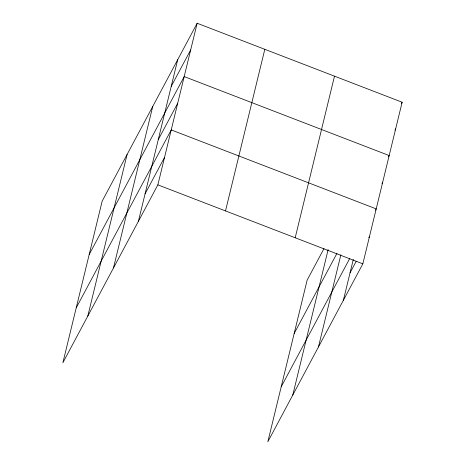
<?xml version="1.0" encoding="UTF-8"?>
<svg xmlns="http://www.w3.org/2000/svg" width="465" height="465" viewBox="0 0 465 465"><rect width="100%" height="100%" fill="white"/><g stroke="black" fill="none" stroke-linecap="round" stroke-linejoin="round"><path stroke-width="0.7" d="M87.792 316.09L127.09 154.485M113.472 267.985L152.77 106.38M138.401 221.299L177.7 59.694M197.16 23.25L102.16 201.171L62.862 362.776L157.862 184.855L197.16 23.25L402.138 102.224L362.84 263.829L267.84 441.75L307.138 280.145L323.983 248.601M225.508 210.918L264.806 49.313M295.199 237.766L334.498 76.167M292.77 395.064L328.139 249.6M318.449 346.966L340.857 254.826M343.379 300.274L353.313 259.418M171.219 86.362L190.679 49.912M89.193 254.5L184.192 76.58L389.17 155.554L388.484 156.833M158.245 139.692L177.706 103.242M76.225 307.83L171.225 129.909L376.202 208.884L375.517 210.163M145.08 193.829L164.54 157.379M401.458 103.503L402.138 102.224M394.971 130.171L395.651 128.892M294.171 333.475L337.009 253.245M382.003 183.501L382.683 182.222M281.203 386.804L349.668 258.581M350.058 272.804L356.207 261.295M368.838 237.638L369.518 236.359M157.862 184.855L362.84 263.829"/></g></svg>
